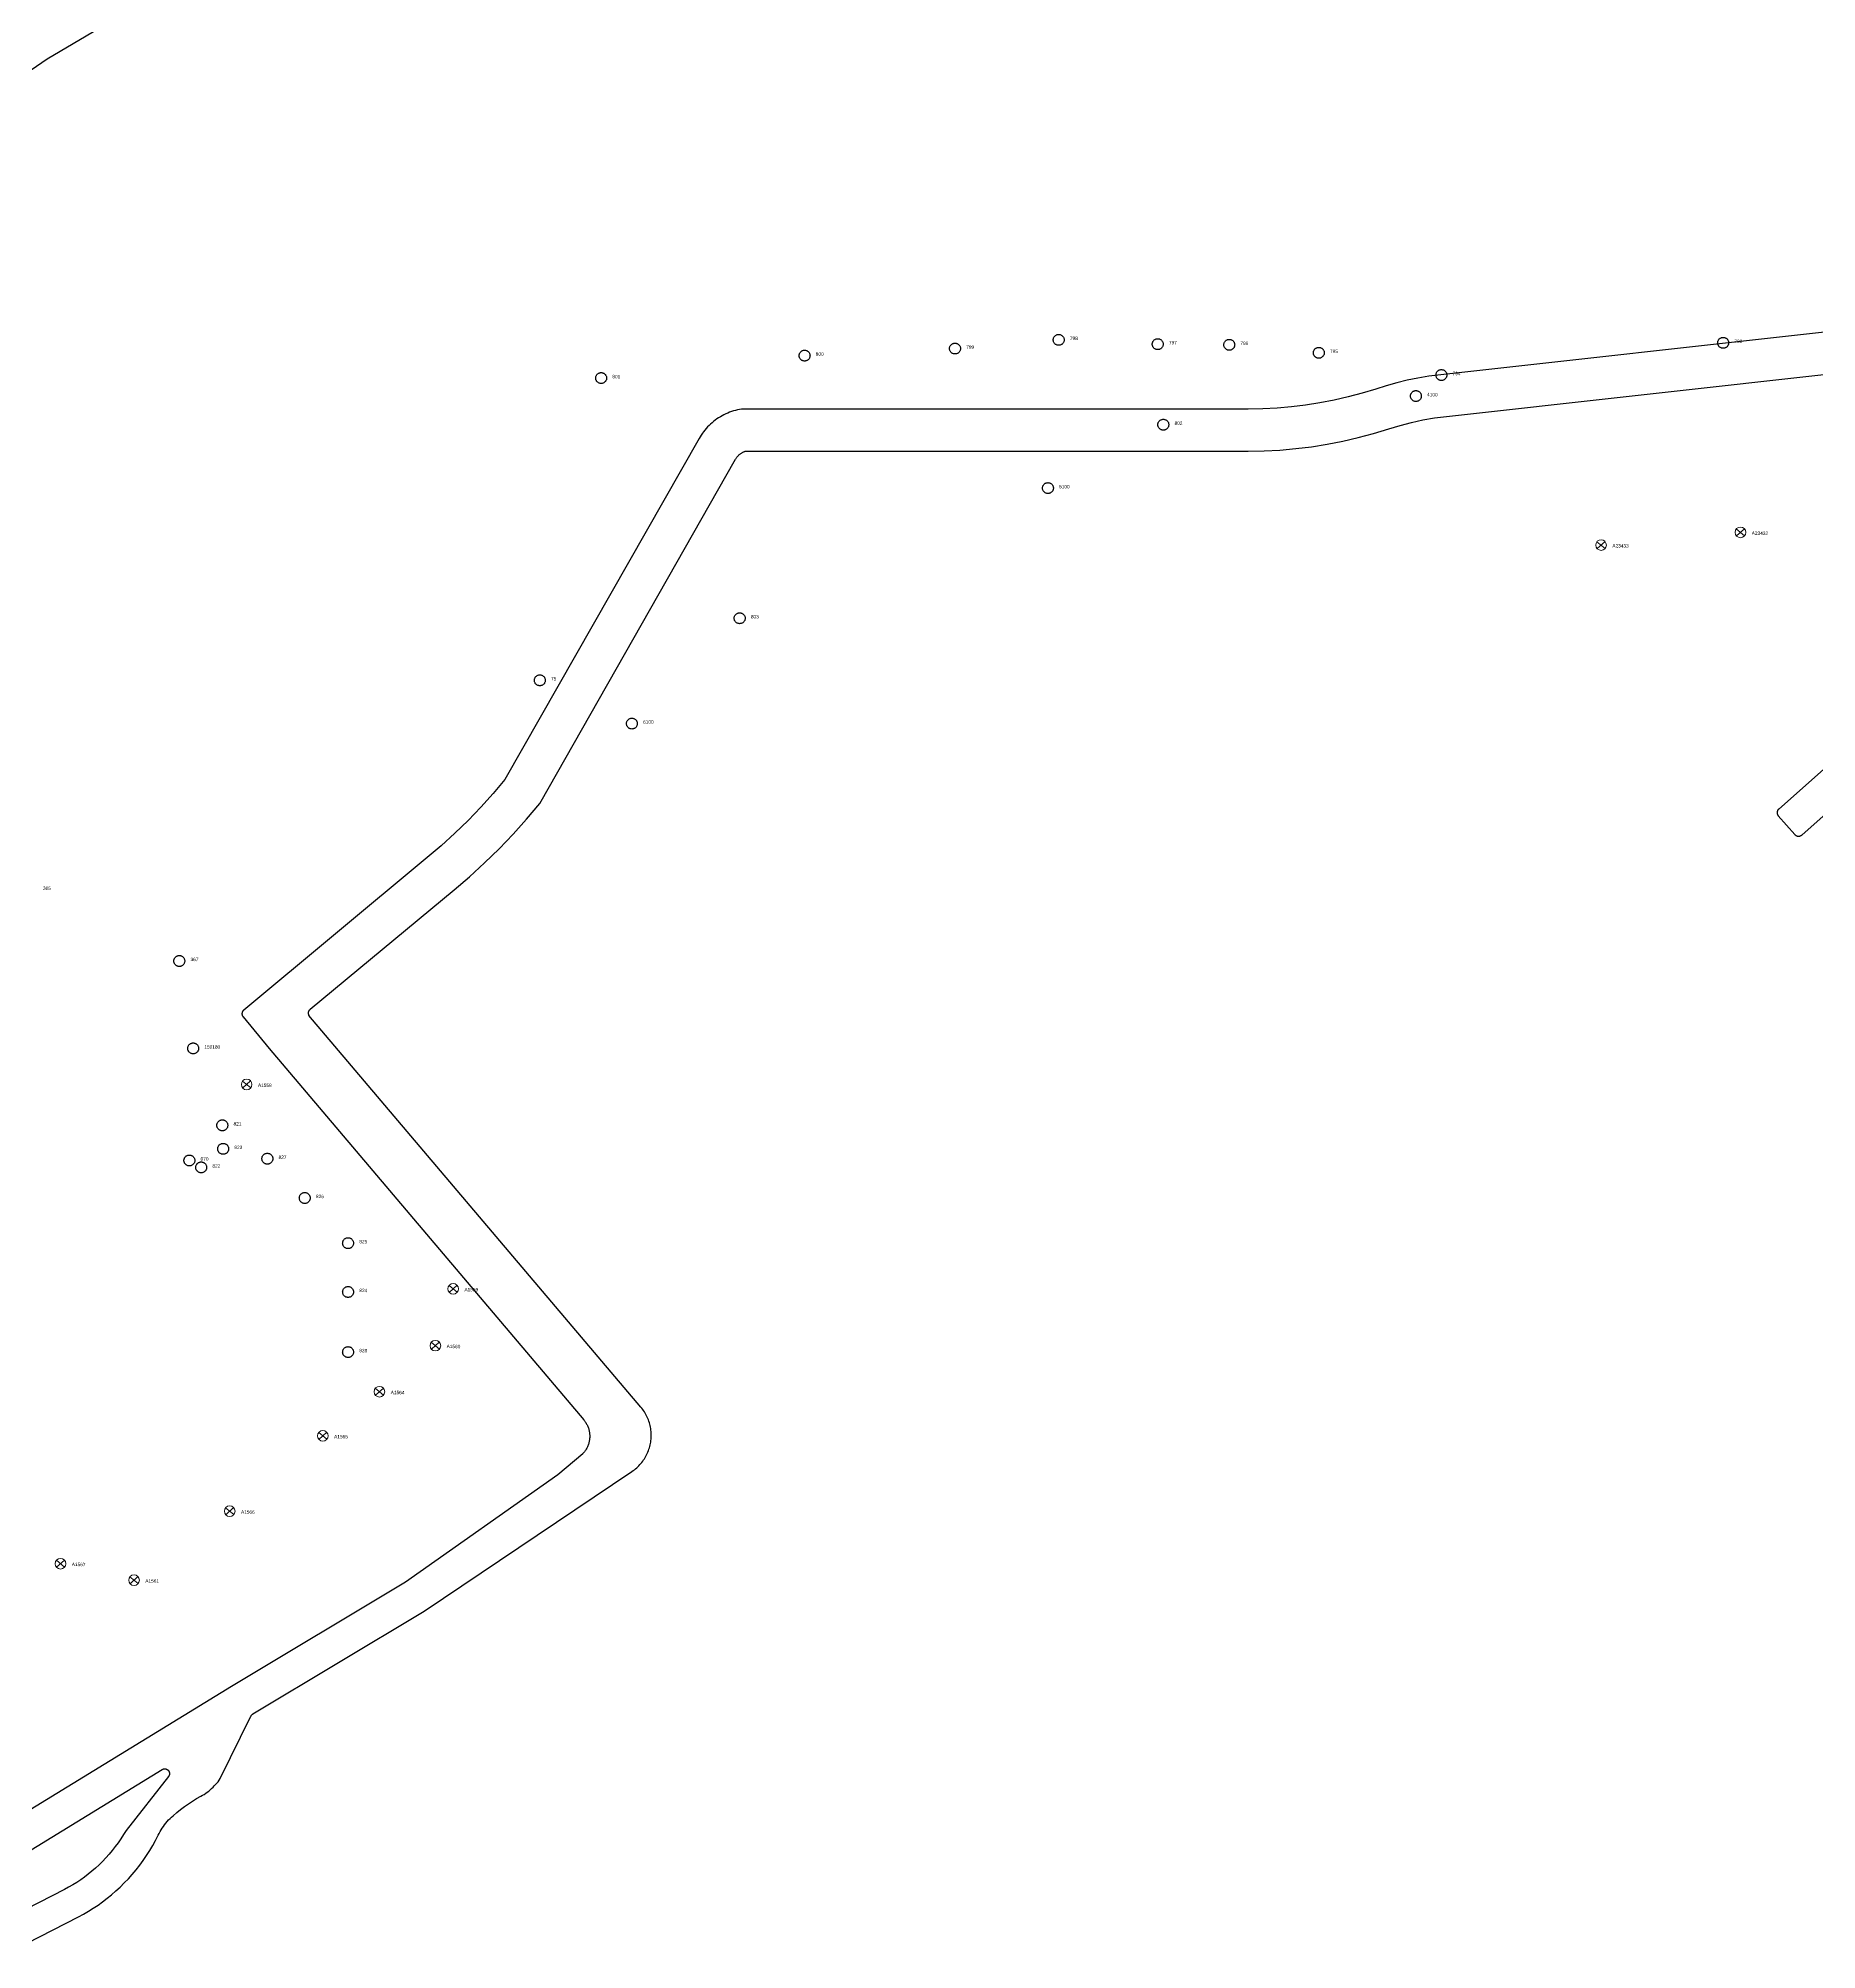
# Model space of a CAD drawing. Header units: millimetres. Extents: x 676447 to 689606, y 7455628 to 7463967.
# Drawn here: x 680903.6 to 681270.6, y 7458721.9 to 7459116.3 of the extents above; entities that cross this region are included whole.
import ezdxf

# ---------------------------------------------------------------- set-up
doc = ezdxf.new("R2010")
doc.units = ezdxf.units.MM
doc.header["$LTSCALE"] = 0.1
doc.header["$MEASUREMENT"] = 0
doc.linetypes.add('PHANTOM2', pattern=[1.25, 0.625, -0.125, 0.125, -0.125, 0.125, -0.125])
doc.layers.add('10.4-Postes', color=1, linetype='Continuous', lineweight=0)
for name, color, linetype in [('Caixas Subterrâneas', 5, 'Continuous'), ('LEGENDAS_INFRAESTRUTURAS', 7, 'Continuous'), ('MUB_QUADRAS', 7, 'Continuous'), ('NOS_DE_INFRAESTRUTURA', 7, 'Continuous')]:
    doc.layers.add(name, color=color, linetype=linetype)
doc.styles.get("Standard").update_dxf_attribs({"font": 'arial.ttf'})

# ---------------------------------------------------------------- blocks, each defined once
blk = doc.blocks.new('MHMZ')
at = {"linetype": 'PHANTOM2'}
blk.add_circle((0, 0), 0.0000101, dxfattribs=at)
blk = doc.blocks.new('PTPT')
at = {"layer": '10.4-Postes', "color": 1, "linetype": 'PHANTOM2'}
for points in [[(-0.0000079, 0.0000104), (0.0000075, -0.000002)], [(0.000007, 0.0000109), (-0.0000074, -0.0000025)]]:
    blk.add_lwpolyline(points, dxfattribs=at)
at = {"layer": '10.4-Postes', "color": 1}
blk.add_circle((-0.0000002, 0.0000042), 0.00000987, dxfattribs=at)

msp = doc.modelspace()

# ---------------------------------------------------------------- linework, layer by layer
at = {"layer": 'MUB_QUADRAS', "linetype": 'Continuous'}
for points in [[(680874.97, 7459091.12), (680905.48, 7459112.03), (680923.07, 7459122.42)], [(681275.91, 7459056.03), (681190.51, 7459046.57), (681188.29, 7459046.17), (681186.09, 7459045.7), (681183.91, 7459045.16), (681181.74, 7459044.56), (681179.59, 7459043.9), (681176.75, 7459043.04), (681173.87, 7459042.27), (681170.98, 7459041.61), (681168.06, 7459041.04), (681165.12, 7459040.58), (681162.17, 7459040.22), (681159.21, 7459039.96), (681156.25, 7459039.81), (681153.27, 7459039.75), (681048.7, 7459039.75), (681048.29, 7459039.68), (681047.88, 7459039.59), (681047.47, 7459039.49), (681047.06, 7459039.37), (681046.66, 7459039.24), (681046.26, 7459039.1), (681045.87, 7459038.94), (681045.48, 7459038.77), (681045.1, 7459038.58), (681044.73, 7459038.38), (681044.36, 7459038.17), (681044, 7459037.95), (681043.65, 7459037.72), (681043.31, 7459037.47), (681042.97, 7459037.21), (681042.65, 7459036.94), (681042.33, 7459036.66), (681042.02, 7459036.37), (681041.73, 7459036.07), (681041.44, 7459035.75), (681041.17, 7459035.43), (681040.91, 7459035.1), (681040.65, 7459034.76), (681040.41, 7459034.41), (681040.19, 7459034.06), (681039.97, 7459033.69), (680999.92, 7458963.33), (680997.47, 7458960.44), (680994.92, 7458957.63), (680992.29, 7458954.9), (680989.57, 7458952.25), (680986.77, 7458949.7), (680983.89, 7458947.23), (680946.01, 7458915.79), (680945.98, 7458915.77), (680945.96, 7458915.75), (680945.93, 7458915.72), (680945.91, 7458915.7), (680945.89, 7458915.67), (680945.87, 7458915.65), (680945.84, 7458915.62), (680945.82, 7458915.59), (680945.81, 7458915.56), (680945.79, 7458915.53), (680945.77, 7458915.5), (680945.75, 7458915.47), (680945.74, 7458915.44), (680945.73, 7458915.41), (680945.71, 7458915.37), (680945.7, 7458915.34), (680945.69, 7458915.31), (680945.68, 7458915.27), (680945.67, 7458915.24), (680945.67, 7458915.21), (680945.66, 7458915.17), (680945.66, 7458915.14), (680945.65, 7458915.1), (680945.65, 7458915.07), (680945.65, 7458915.03), (680945.65, 7458915), (680945.65, 7458914.96), (680945.65, 7458914.93), (680945.66, 7458914.89), (680945.66, 7458914.86), (680945.67, 7458914.83), (680945.68, 7458914.79), (680945.69, 7458914.76), (680945.7, 7458914.73), (680945.71, 7458914.69), (680945.72, 7458914.66), (680945.73, 7458914.63), (680945.75, 7458914.6), (680945.76, 7458914.56), (680945.78, 7458914.53), (680945.8, 7458914.5), (680945.81, 7458914.47), (680945.83, 7458914.45), (680945.86, 7458914.42), (680945.88, 7458914.39), (680951.25, 7458907.84), (681016.16, 7458831.26), (681016.28, 7458831.12), (681016.39, 7458830.98), (681016.49, 7458830.83), (681016.59, 7458830.68), (681016.68, 7458830.53), (681016.77, 7458830.38), (681016.85, 7458830.22), (681016.93, 7458830.06), (681017, 7458829.89), (681017.07, 7458829.73), (681017.13, 7458829.56), (681017.19, 7458829.39), (681017.24, 7458829.21), (681017.28, 7458829.04), (681017.32, 7458828.86), (681017.35, 7458828.69), (681017.37, 7458828.51), (681017.39, 7458828.33), (681017.4, 7458828.15), (681017.41, 7458827.98), (681017.41, 7458827.8), (681017.41, 7458827.62), (681017.39, 7458827.44), (681017.38, 7458827.26), (681017.35, 7458827.08), (681017.32, 7458826.91), (681017.29, 7458826.73), (681017.25, 7458826.56), (681017.2, 7458826.38), (681017.14, 7458826.21), (681017.09, 7458826.04), (681017.02, 7458825.88), (681016.95, 7458825.71), (681016.87, 7458825.55), (681016.79, 7458825.39), (681016.7, 7458825.23), (681016.61, 7458825.08), (681016.51, 7458824.93), (681016.41, 7458824.78), (681016.3, 7458824.64), (681016.19, 7458824.5), (681016.07, 7458824.37), (681015.95, 7458824.24), (681010.82, 7458819.94), (680979.38, 7458797.77), (680943.47, 7458776.22), (680876.87, 7458735.45)], [(680898.64, 7458721.94), (680911.91, 7458728.75), (680912.95, 7458729.3), (680913.97, 7458729.89), (680914.97, 7458730.51), (680915.95, 7458731.16), (680916.91, 7458731.84), (680917.85, 7458732.56), (680918.76, 7458733.3), (680919.65, 7458734.07), (680920.52, 7458734.87), (680921.38, 7458735.72), (680922.22, 7458736.6), (680923.03, 7458737.5), (680923.81, 7458738.43), (680924.55, 7458739.39), (680925.27, 7458740.37), (680925.96, 7458741.37), (680926.61, 7458742.39), (680927.23, 7458743.43), (680927.81, 7458744.5), (680928.36, 7458745.58), (680928.56, 7458745.95), (680928.76, 7458746.32), (680928.98, 7458746.69), (680929.21, 7458747.05), (680929.45, 7458747.39), (680929.7, 7458747.74), (680929.96, 7458748.07), (680930.23, 7458748.39), (680930.52, 7458748.71), (680930.81, 7458749.01), (680931.11, 7458749.31), (680931.43, 7458749.59), (680932.19, 7458750.24), (680932.97, 7458750.87), (680933.77, 7458751.47), (680934.6, 7458752.05), (680935.44, 7458752.59), (680936.29, 7458753.12), (680937.17, 7458753.61), (680937.51, 7458753.8), (680937.84, 7458754), (680938.17, 7458754.22), (680938.48, 7458754.44), (680938.79, 7458754.68), (680939.1, 7458754.93), (680939.39, 7458755.18), (680939.68, 7458755.45), (680939.95, 7458755.73), (680940.22, 7458756.01), (680940.48, 7458756.31), (680940.72, 7458756.61), (680940.96, 7458756.92), (680941.18, 7458757.24), (680947.51, 7458770.16), (680947.53, 7458770.19), (680947.54, 7458770.22), (680947.56, 7458770.25), (680947.58, 7458770.28), (680947.6, 7458770.3), (680947.62, 7458770.33), (680947.64, 7458770.36), (680947.66, 7458770.38), (680947.68, 7458770.41), (680947.71, 7458770.43), (680947.73, 7458770.45), (680947.76, 7458770.48), (680947.78, 7458770.5), (680947.81, 7458770.52), (680947.84, 7458770.54), (680947.86, 7458770.56), (680947.89, 7458770.58), (680983.27, 7458791.8), (681026.12, 7458820.61), (681026.37, 7458820.78), (681026.62, 7458820.97), (681026.86, 7458821.16), (681027.09, 7458821.36), (681027.32, 7458821.57), (681027.54, 7458821.79), (681027.75, 7458822.02), (681027.96, 7458822.25), (681028.15, 7458822.49), (681028.34, 7458822.73), (681028.52, 7458822.98), (681028.69, 7458823.24), (681028.85, 7458823.5), (681029, 7458823.77), (681029.15, 7458824.05), (681029.28, 7458824.33), (681029.4, 7458824.61), (681029.52, 7458824.9), (681029.62, 7458825.19), (681029.72, 7458825.48), (681029.8, 7458825.78), (681029.87, 7458826.08), (681029.94, 7458826.38), (681029.99, 7458826.68), (681030.03, 7458826.99), (681030.06, 7458827.3), (681030.09, 7458827.61), (681030.1, 7458827.92), (681030.1, 7458828.22), (681030.09, 7458828.53), (681030.07, 7458828.84), (681030.03, 7458829.15), (681029.99, 7458829.45), (681029.94, 7458829.76), (681029.88, 7458830.06), (681029.8, 7458830.36), (681029.72, 7458830.66), (681029.63, 7458830.95), (681029.52, 7458831.24), (681029.41, 7458831.53), (681029.28, 7458831.81), (681029.15, 7458832.09), (681029.01, 7458832.37), (681028.86, 7458832.64), (681028.7, 7458832.9), (681028.53, 7458833.16), (681028.35, 7458833.41), (681028.16, 7458833.66), (681027.96, 7458833.89), (680959.47, 7458914.7), (680959.61, 7458914.53), (680959.58, 7458914.56), (680959.56, 7458914.59), (680959.54, 7458914.62), (680959.53, 7458914.65), (680959.51, 7458914.68), (680959.49, 7458914.71), (680959.48, 7458914.74), (680959.46, 7458914.77), (680959.45, 7458914.8), (680959.44, 7458914.83), (680959.43, 7458914.87), (680959.42, 7458914.9), (680959.41, 7458914.93), (680959.4, 7458914.97), (680959.39, 7458915), (680959.39, 7458915.04), (680959.38, 7458915.07), (680959.38, 7458915.11), (680959.38, 7458915.14), (680959.38, 7458915.17), (680959.38, 7458915.21), (680959.38, 7458915.24), (680959.39, 7458915.28), (680959.39, 7458915.31), (680959.4, 7458915.35), (680959.4, 7458915.38), (680959.41, 7458915.42), (680959.42, 7458915.45), (680959.43, 7458915.48), (680959.44, 7458915.52), (680959.45, 7458915.55), (680959.47, 7458915.58), (680959.48, 7458915.61), (680959.5, 7458915.64), (680959.52, 7458915.67), (680959.53, 7458915.7), (680959.55, 7458915.73), (680959.57, 7458915.76), (680959.59, 7458915.79), (680959.62, 7458915.81), (680959.64, 7458915.84), (680959.66, 7458915.86), (680959.69, 7458915.89), (680959.71, 7458915.91), (680959.74, 7458915.94), (680989.42, 7458940.57), (680992.6, 7458943.3), (680995.69, 7458946.13), (680998.69, 7458949.06), (681001.59, 7458952.08), (681004.39, 7458955.2), (681007.09, 7458958.41), (681047.5, 7459029.41), (681047.56, 7459029.52), (681047.63, 7459029.62), (681047.7, 7459029.73), (681047.77, 7459029.83), (681047.85, 7459029.93), (681047.93, 7459030.02), (681048.02, 7459030.12), (681048.11, 7459030.21), (681048.2, 7459030.29), (681048.29, 7459030.38), (681048.39, 7459030.46), (681048.49, 7459030.53), (681048.59, 7459030.61), (681048.7, 7459030.68), (681048.8, 7459030.74), (681048.91, 7459030.8), (681049.02, 7459030.86), (681049.14, 7459030.92), (681049.25, 7459030.97), (681049.37, 7459031.01), (681049.49, 7459031.06), (681049.61, 7459031.1), (681153.27, 7459031.1), (681156.55, 7459031.15), (681159.82, 7459031.32), (681163.08, 7459031.61), (681166.32, 7459032), (681169.56, 7459032.51), (681172.77, 7459033.14), (681175.96, 7459033.87), (681179.12, 7459034.71), (681182.25, 7459035.66), (681184.59, 7459036.37), (681186.94, 7459037), (681189.32, 7459037.54), (681191.71, 7459037.99), (681276.95, 7459047.43)], [(681279.98, 7458972.56), (681262.72, 7458957.26), (681262.69, 7458957.24), (681262.67, 7458957.21), (681262.65, 7458957.19), (681262.62, 7458957.16), (681262.6, 7458957.14), (681262.58, 7458957.11), (681262.56, 7458957.08), (681262.54, 7458957.05), (681262.52, 7458957.02), (681262.5, 7458956.99), (681262.49, 7458956.96), (681262.47, 7458956.93), (681262.46, 7458956.9), (681262.45, 7458956.86), (681262.44, 7458956.83), (681262.42, 7458956.8), (681262.42, 7458956.76), (681262.41, 7458956.73), (681262.4, 7458956.69), (681262.39, 7458956.66), (681262.39, 7458956.63), (681262.39, 7458956.59), (681262.38, 7458956.56), (681262.38, 7458956.52), (681262.38, 7458956.49), (681262.39, 7458956.45), (681262.39, 7458956.42), (681262.39, 7458956.38), (681262.4, 7458956.35), (681262.4, 7458956.31), (681262.41, 7458956.28), (681262.42, 7458956.25), (681262.43, 7458956.21), (681262.44, 7458956.18), (681262.45, 7458956.15), (681262.47, 7458956.11), (681262.48, 7458956.08), (681262.5, 7458956.05), (681262.51, 7458956.02), (681262.53, 7458955.99), (681262.55, 7458955.96), (681262.57, 7458955.93), (681262.59, 7458955.9), (681262.61, 7458955.88), (681262.64, 7458955.85), (681266.06, 7458951.99), (681266.08, 7458951.96), (681266.11, 7458951.94), (681266.13, 7458951.91), (681266.16, 7458951.89), (681266.18, 7458951.87), (681266.21, 7458951.85), (681266.24, 7458951.83), (681266.27, 7458951.81), (681266.3, 7458951.79), (681266.33, 7458951.77), (681266.36, 7458951.76), (681266.39, 7458951.74), (681266.42, 7458951.73), (681266.46, 7458951.72), (681266.49, 7458951.7), (681266.52, 7458951.69), (681266.56, 7458951.68), (681266.59, 7458951.68), (681266.62, 7458951.67), (681266.66, 7458951.66), (681266.69, 7458951.66), (681266.73, 7458951.66), (681266.76, 7458951.65), (681266.8, 7458951.65), (681266.83, 7458951.65), (681266.87, 7458951.65), (681266.9, 7458951.66), (681266.94, 7458951.66), (681266.97, 7458951.67), (681267.01, 7458951.67), (681267.04, 7458951.68), (681267.07, 7458951.69), (681267.11, 7458951.7), (681267.14, 7458951.71), (681267.17, 7458951.72), (681267.21, 7458951.74), (681267.24, 7458951.75), (681267.27, 7458951.77), (681267.3, 7458951.78), (681267.33, 7458951.8), (681267.36, 7458951.82), (681267.39, 7458951.84), (681267.42, 7458951.86), (681267.44, 7458951.88), (681267.47, 7458951.9), (681284.39, 7458966.9)], [(680880.59, 7458729.38), (680929.17, 7458759.12), (680929.2, 7458759.14), (680929.24, 7458759.16), (680929.27, 7458759.17), (680929.3, 7458759.19), (680929.33, 7458759.2), (680929.36, 7458759.21), (680929.4, 7458759.23), (680929.43, 7458759.24), (680929.46, 7458759.24), (680929.5, 7458759.25), (680929.53, 7458759.26), (680929.57, 7458759.26), (680929.6, 7458759.27), (680929.64, 7458759.27), (680929.67, 7458759.27), (680929.71, 7458759.27), (680929.74, 7458759.27), (680929.77, 7458759.27), (680929.81, 7458759.27), (680929.84, 7458759.26), (680929.88, 7458759.26), (680929.91, 7458759.25), (680929.95, 7458759.24), (680929.98, 7458759.23), (680930.01, 7458759.22), (680930.05, 7458759.21), (680930.08, 7458759.2), (680930.11, 7458759.18), (680930.14, 7458759.17), (680930.17, 7458759.15), (680930.2, 7458759.13), (680930.23, 7458759.12), (680930.26, 7458759.1), (680930.29, 7458759.08), (680930.32, 7458759.06), (680930.34, 7458759.03), (680930.37, 7458759.01), (680930.4, 7458758.99), (680930.42, 7458758.96), (680930.44, 7458758.94), (680930.47, 7458758.91), (680930.49, 7458758.88), (680930.51, 7458758.86), (680930.53, 7458758.83), (680930.55, 7458758.8), (680930.57, 7458758.77), (680930.58, 7458758.74), (680930.6, 7458758.71), (680930.61, 7458758.67), (680930.63, 7458758.64), (680930.64, 7458758.61), (680930.65, 7458758.58), (680930.66, 7458758.54), (680930.67, 7458758.51), (680930.68, 7458758.47), (680930.68, 7458758.44), (680930.69, 7458758.41), (680930.69, 7458758.37), (680930.69, 7458758.34), (680930.7, 7458758.3), (680930.7, 7458758.27), (680930.7, 7458758.23), (680930.69, 7458758.2), (680930.69, 7458758.16), (680930.69, 7458758.13), (680930.68, 7458758.09), (680930.67, 7458758.06), (680930.67, 7458758.03), (680930.66, 7458757.99), (680930.65, 7458757.96), (680930.64, 7458757.93), (680930.62, 7458757.89), (680930.61, 7458757.86), (680930.59, 7458757.83), (680930.58, 7458757.8), (680930.56, 7458757.77), (680930.54, 7458757.74), (680930.52, 7458757.71), (680930.5, 7458757.68), (680930.48, 7458757.65), (680921.75, 7458746.57), (680921.24, 7458745.71), (680920.69, 7458744.85), (680920.12, 7458744.02), (680919.52, 7458743.21), (680918.9, 7458742.41), (680918.25, 7458741.63), (680917.58, 7458740.88), (680916.88, 7458740.15), (680916.16, 7458739.44), (680915.44, 7458738.78), (680914.71, 7458738.14), (680913.95, 7458737.52), (680913.17, 7458736.93), (680912.38, 7458736.37), (680911.56, 7458735.83), (680910.73, 7458735.31), (680909.89, 7458734.83), (680909.02, 7458734.37), (680895.75, 7458727.56)]]:
    msp.add_lwpolyline(points, dxfattribs=at)

# ---------------------------------------------------------------- block references
at = {"layer": 'Caixas Subterrâneas', "color": 40}
for p, xscale, yscale, zscale, rotation in [((681114.16, 7459054.04), 111319.4907932736, 111319.4907932736, 111319.4907932736, 359.3104673039627), ((681134.6, 7459053.15), 111319.4907932735, 111319.4907932735, 111319.4907932735, 359.3103892747619), ((681149.35, 7459053.02), 111319.4907932736, 111319.4907932736, 111319.4907932736, 359.3103331209084), ((681251.26, 7459053.43), 111319.4907932735, 111319.4907932735, 111319.4907932735, 359.3099454886495), ((681061.73, 7459050.79), 111319.4907932736, 111319.4907932736, 111319.4907932736, 359.3106658175012), ((681092.77, 7459052.25), 111319.4907932736, 111319.4907932736, 111319.4907932736, 359.3105481626399), ((681167.83, 7459051.37), 111319.4907932735, 111319.4907932735, 111319.4907932735, 359.3102622966013), ((681019.76, 7459046.16), 111319.4907932736, 111319.4907932736, 111319.4907932736, 359.3108241138494), ((681193.13, 7459046.79), 111319.4907932736, 111319.4907932736, 111319.4907932736, 359.3101646739948), ((681187.86, 7459042.45), 111319.4907932736, 111319.4907932736, 111319.4907932736, 359.3101834110057), ((681135.75, 7459036.54), 111319.4907932736, 111319.4907932736, 111319.4907932736, 359.310379894139), ((681111.94, 7459023.46), 111319.4907932736, 111319.4907932736, 111319.4907932736, 359.3104665248054), ((681048.34, 7458996.62), 111319.4907932736, 111319.4907932736, 111319.4907932736, 359.3107003843177), ((681007.11, 7458983.81), 111319.4907932736, 111319.4907932736, 111319.4907932736, 359.3108534028508), ((681026.1, 7458974.89), 111319.4907932736, 111319.4907932736, 111319.4907932736, 359.3107784628502), ((680932.72, 7458925.91), 111319.4907932735, 111319.4907932735, 111319.4907932735, 359.3111189695915), ((680935.58, 7458907.88), 111319.4907932735, 111319.4907932735, 111319.4907932735, 359.311102630463), ((680941.6, 7458892.01), 111319.4907932736, 111319.4907932736, 111319.4907932736, 359.3110749563591), ((680934.8, 7458884.76), 111319.4907932736, 111319.4907932736, 111319.4907932736, 359.3110986391675), ((680937.24, 7458883.33), 111319.4907932735, 111319.4907932735, 111319.4907932735, 359.3110889319687), ((680941.77, 7458887.16), 111319.4907932736, 111319.4907932736, 111319.4907932736, 359.3110728405487), ((680950.89, 7458885.13), 111319.4907932736, 111319.4907932736, 111319.4907932736, 359.3110375338327), ((680958.61, 7458877.02), 111319.4907932736, 111319.4907932736, 111319.4907932736, 359.3110056871583), ((680967.55, 7458867.7), 111319.4907932736, 111319.4907932736, 111319.4907932736, 359.3109688498911), ((680967.55, 7458857.63), 111319.4907932736, 111319.4907932736, 111319.4907932736, 359.3109658091216), ((680967.55, 7458845.23), 111319.4907932736, 111319.4907932736, 111319.4907932736, 359.3109620648399)]:
    msp.add_blockref('MHMZ', p, dxfattribs=dict(at, xscale=xscale, yscale=yscale, zscale=zscale, rotation=rotation))
at = {"layer": 'NOS_DE_INFRAESTRUTURA', "color": 1}
for p, xscale, yscale, zscale, rotation in [((681254.84, 7459013.86), 111319.4907932736, 111319.4907932736, 111319.4907932736, 359.3099198918903), ((681226.09, 7459011.24), 111319.4907932735, 111319.4907932735, 111319.4907932735, 359.3100285051251), ((680946.64, 7458899.98), 111319.4907932736, 111319.4907932736, 111319.4907932736, 359.3110581754883), ((680989.24, 7458857.81), 111319.4907932736, 111319.4907932736, 111319.4907932736, 359.3108833660705), ((680985.57, 7458846.09), 111319.4907932735, 111319.4907932735, 111319.4907932735, 359.3108937560506), ((680974.03, 7458836.59), 111319.4907932735, 111319.4907932735, 111319.4907932735, 359.3109348077536), ((680962.35, 7458827.49), 111319.4907932736, 111319.4907932736, 111319.4907932736, 359.3109765005331), ((680943.14, 7458811.94), 111319.4907932736, 111319.4907932736, 111319.4907932736, 359.3110449264557), ((680908.23, 7458801.11), 111319.4907932736, 111319.4907932736, 111319.4907932736, 359.311174492686), ((680923.4, 7458797.71), 111319.4907932736, 111319.4907932736, 111319.4907932736, 359.3111157361697)]:
    msp.add_blockref('PTPT', p, dxfattribs=dict(at, xscale=xscale, yscale=yscale, zscale=zscale, rotation=rotation))

# ---------------------------------------------------------------- texts
at = {"layer": 'LEGENDAS_INFRAESTRUTURAS', "color": 5}
for s, rotation, p in [('798', 359.3105, (681116.47, 7459054.02)), ('793', 359.3099, (681253.57, 7459053.4)), ('800', 359.3107, (681064.04, 7459050.76)), ('799', 359.3105, (681095.08, 7459052.22)), ('797', 359.3104, (681136.91, 7459053.12)), ('796', 359.3103, (681151.66, 7459053)), ('795', 359.3103, (681170.14, 7459051.34)), ('801', 359.3108, (681022.07, 7459046.13)), ('794', 359.3102, (681195.44, 7459046.76)), ('4100', 359.3102, (681190.17, 7459042.42)), ('802', 359.3104, (681138.06, 7459036.51)), ('5100', 359.3105, (681114.25, 7459023.43)), ('803', 359.3107, (681050.65, 7458996.59)), ('75', 359.3108, (681009.42, 7458983.78)), ('6100', 359.3108, (681028.41, 7458974.86)), ('365', 359.3112, (680904.58, 7458940.58)), ('367', 359.3111, (680935.03, 7458925.89)), ('150180', 359.3111, (680937.89, 7458907.85)), ('821', 359.3111, (680943.91, 7458891.98)), ('070', 359.3111, (680937.11, 7458884.74)), ('823', 359.3111, (680944.08, 7458887.13)), ('827', 359.311, (680953.2, 7458885.1)), ('822', 359.3111, (680939.55, 7458883.3)), ('826', 359.311, (680960.92, 7458877)), ('825', 359.311, (680969.86, 7458867.68)), ('824', 359.311, (680969.86, 7458857.61)), ('828', 359.311, (680969.86, 7458845.21))]:
    msp.add_text(s, height=0.7, rotation=rotation, dxfattribs=at).set_placement(p)
at = {"layer": 'LEGENDAS_INFRAESTRUTURAS', "color": 1}
for s, rotation, p in [('A23433', 359.31, (681228.4, 7459011.22)), ('A23432', 359.3099, (681257.15, 7459013.83)), ('A1558', 359.311, (680948.95, 7458899.95)), ('A1559', 359.3109, (680991.55, 7458857.79)), ('A1560', 359.3109, (680987.88, 7458846.06)), ('A1564', 359.3109, (680976.34, 7458836.56)), ('A1565', 359.311, (680964.66, 7458827.46)), ('A1566', 359.311, (680945.45, 7458811.91)), ('A1567', 359.3112, (680910.54, 7458801.09)), ('A1561', 359.3111, (680925.71, 7458797.69))]:
    msp.add_text(s, height=0.7, rotation=rotation, dxfattribs=at).set_placement(p)

doc.saveas('drawing.dxf')
